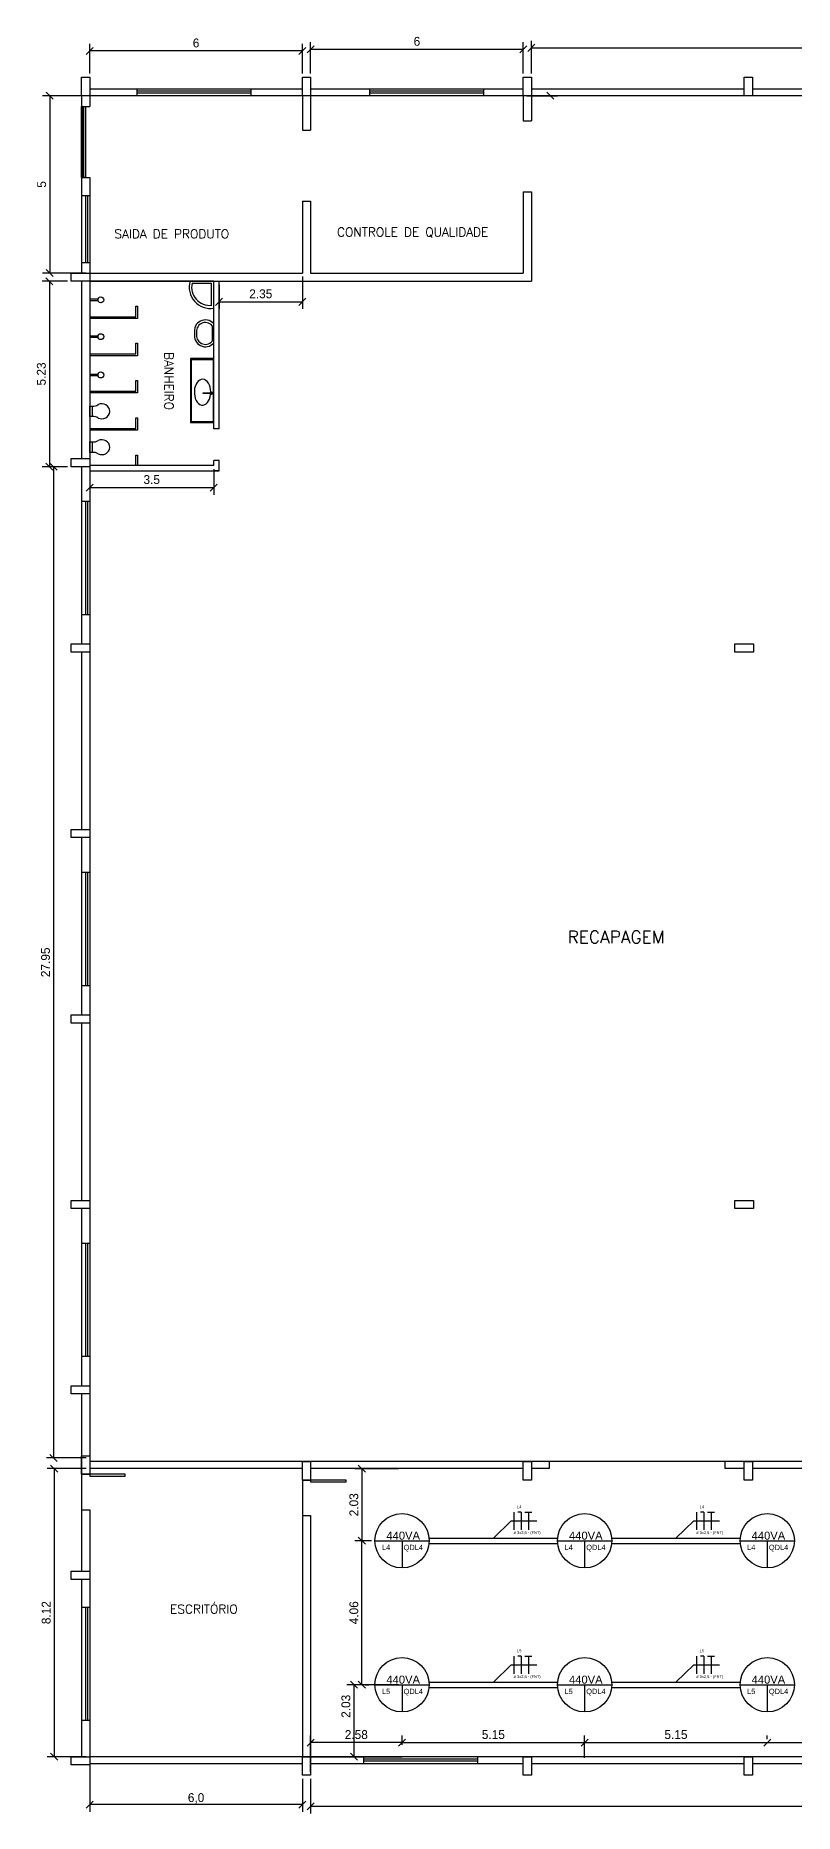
# Model space of a CAD drawing. Extents: x 196 to 412, y 12 to 135.
# Drawn here: x 355.2 to 376.6, y 12.4 to 62.5 of the extents above; entities that cross this region are included whole.
import ezdxf

# ---------------------------------------------------------------- set-up
doc = ezdxf.new("R2010")
doc.units = 0
doc.header["$MEASUREMENT"] = 0
doc.layers.get('0').update_dxf_attribs({"linetype": 'CONTINUOUS'})
doc.layers.get('DEFPOINTS').update_dxf_attribs({"linetype": 'CONTINUOUS'})
for name, color, linetype in [('_ARQ', 5, 'CONTINUOUS'), ('_ARQ-TEXTO', 4, 'CONTINUOUS'), ('_COTAS', 4, 'CONTINUOUS'), ('_ELT-ELETROCALHAS', 1, 'CONTINUOUS'), ('_ELT-LUMINARIAS', 3, 'CONTINUOUS'), ('_ELT-MÁQUINAS', 3, 'CONTINUOUS'), ('ELET_FIAÇÃO', 1, 'CONTINUOUS')]:
    doc.layers.add(name, color=color, linetype=linetype)
doc.styles.add('ARIAL', font='arial.ttf')
doc.styles.add('ROMANS', font='romans')
doc.dimstyles.new('LUMINOTECNICO', dxfattribs={"dimscale": 0, "dimtxt": 0.25, "dimasz": 0.2, "dimexe": 0.2, "dimexo": 0.1, "dimgap": 0.1, "dimtad": 1, "dimdsep": 46, "dimtxsty": 'Standard', "dimblk1": 'OBLIQUE', "dimblk2": 'OBLIQUE', "dimsah": 1, "dimcen": 0.2, "dimadec": 1, "dimazin": 0, "dimtfac": 1, "dimtmove": 0, "dimatfit": 3, "dimldrblk": 'OBLIQUE', "dimfxl": 1, "dimtolj": 1, "dimtzin": 0, "dimarcsym": 0})

# ---------------------------------------------------------------- blocks, each defined once
blk = doc.blocks.new('_OBLIQUE')
at = {"color": 0, "linetype": 'ByBlock'}
blk.add_line((-0.5, -0.5), (0.5, 0.5), dxfattribs=at)
blk = doc.blocks.new('*D69')
at = {"layer": '_COTAS', "color": 0, "linetype": 'Continuous', "lineweight": -2, "transparency": 16777216}
for p, q in [((362.997, 13.37), (362.997, 12.395)), ((393.914, 13.37), (393.914, 12.395)), ((393.914, 12.595), (362.997, 12.595))]:
    blk.add_line(p, q, dxfattribs=at)
at = {"layer": 'DEFPOINTS', "color": 0, "linetype": 'Continuous', "transparency": 16777216}
for p in [(362.997, 13.47), (393.914, 13.47), (362.997, 12.595)]:
    blk.add_point(p, dxfattribs=at)
at = {"layer": '_COTAS', "color": 0, "linetype": 'Continuous', "lineweight": -2, "transparency": 16777216, "xscale": 0.2, "yscale": 0.2, "zscale": 0.2, "rotation": 180}
blk.add_blockref('_OBLIQUE', (362.997, 12.595), dxfattribs=at)
at = {"layer": '_COTAS', "color": 0, "linetype": 'Continuous', "lineweight": -2, "transparency": 16777216, "xscale": 0.2, "yscale": 0.2, "zscale": 0.2}
blk.add_blockref('_OBLIQUE', (393.914, 12.595), dxfattribs=at)
at = {"layer": '_COTAS', "color": 0, "linetype": 'Continuous', "transparency": 16777216, "insert": (378.456, 12.82), "char_height": 0.25, "attachment_point": 5}
blk.add_mtext('\\A1;30.92', dxfattribs=at)
blk = doc.blocks.new('*D70')
at = {"layer": '_COTAS', "color": 0, "linetype": 'Continuous', "lineweight": -2, "transparency": 16777216}
for p, q in [((362.997, 61.453), (362.997, 62.337)), ((368.997, 61.453), (368.997, 62.337)), ((368.997, 62.137), (362.997, 62.137))]:
    blk.add_line(p, q, dxfattribs=at)
at = {"layer": 'DEFPOINTS', "color": 0, "linetype": 'Continuous', "transparency": 16777216}
for p in [(362.997, 62.137), (362.997, 61.353), (368.997, 61.353)]:
    blk.add_point(p, dxfattribs=at)
at = {"layer": '_COTAS', "color": 0, "linetype": 'Continuous', "lineweight": -2, "transparency": 16777216, "xscale": 0.2, "yscale": 0.2, "zscale": 0.2, "rotation": 180}
blk.add_blockref('_OBLIQUE', (362.997, 62.137), dxfattribs=at)
at = {"layer": '_COTAS', "color": 0, "linetype": 'Continuous', "lineweight": -2, "transparency": 16777216, "xscale": 0.2, "yscale": 0.2, "zscale": 0.2}
blk.add_blockref('_OBLIQUE', (368.997, 62.137), dxfattribs=at)
at = {"layer": '_COTAS', "color": 0, "linetype": 'Continuous', "transparency": 16777216, "insert": (365.997, 62.362), "char_height": 0.25, "attachment_point": 5}
blk.add_mtext('\\A1;6', dxfattribs=at)
blk = doc.blocks.new('*D71')
at = {"layer": '_COTAS', "color": 0, "linetype": 'Continuous', "lineweight": -2, "transparency": 16777216}
for p, q in [((356.768, 61.453), (356.768, 62.291)), ((362.768, 61.453), (362.768, 62.291)), ((362.768, 62.091), (356.768, 62.091))]:
    blk.add_line(p, q, dxfattribs=at)
at = {"layer": 'DEFPOINTS', "color": 0, "linetype": 'Continuous', "transparency": 16777216}
for p in [(356.768, 62.091), (356.768, 61.353), (362.768, 61.353)]:
    blk.add_point(p, dxfattribs=at)
at = {"layer": '_COTAS', "color": 0, "linetype": 'Continuous', "lineweight": -2, "transparency": 16777216, "xscale": 0.2, "yscale": 0.2, "zscale": 0.2, "rotation": 180}
blk.add_blockref('_OBLIQUE', (356.768, 62.091), dxfattribs=at)
at = {"layer": '_COTAS', "color": 0, "linetype": 'Continuous', "lineweight": -2, "transparency": 16777216, "xscale": 0.2, "yscale": 0.2, "zscale": 0.2}
blk.add_blockref('_OBLIQUE', (362.768, 62.091), dxfattribs=at)
at = {"layer": '_COTAS', "color": 0, "linetype": 'Continuous', "transparency": 16777216, "insert": (359.768, 62.316), "char_height": 0.25, "attachment_point": 5}
blk.add_mtext('\\A1;6', dxfattribs=at)
blk = doc.blocks.new('*D72')
at = {"layer": '_COTAS', "color": 0, "linetype": 'Continuous', "lineweight": -2, "transparency": 16777216}
for p, q in [((356.668, 60.828), (355.44, 60.828)), ((355.64, 60.828), (355.64, 55.828)), ((356.668, 55.828), (355.44, 55.828))]:
    blk.add_line(p, q, dxfattribs=at)
at = {"layer": 'DEFPOINTS', "color": 0, "linetype": 'Continuous', "transparency": 16777216}
for p in [(356.768, 60.828), (355.64, 55.828), (356.768, 55.828)]:
    blk.add_point(p, dxfattribs=at)
at = {"layer": '_COTAS', "color": 0, "linetype": 'Continuous', "lineweight": -2, "transparency": 16777216, "xscale": 0.2, "yscale": 0.2, "zscale": 0.2}
for p, rotation in [((355.64, 60.828), 90), ((355.64, 55.828), 270)]:
    blk.add_blockref('_OBLIQUE', p, dxfattribs=dict(at, rotation=rotation))
at = {"layer": '_COTAS', "color": 0, "linetype": 'Continuous', "transparency": 16777216, "insert": (355.415, 58.328), "char_height": 0.25, "attachment_point": 5, "rotation": 90}
blk.add_mtext('\\A1;5', dxfattribs=at)
blk = doc.blocks.new('*D73')
at = {"layer": '_COTAS', "color": 0, "linetype": 'Continuous', "lineweight": -2, "transparency": 16777216}
for p, q in [((356.768, 50.149), (356.768, 49.579)), ((360.268, 50.299), (360.268, 49.579)), ((356.768, 49.779), (360.268, 49.779))]:
    blk.add_line(p, q, dxfattribs=at)
at = {"layer": 'DEFPOINTS', "color": 0, "linetype": 'Continuous', "transparency": 16777216}
for p in [(356.768, 50.249), (360.268, 50.399), (360.268, 49.779)]:
    blk.add_point(p, dxfattribs=at)
at = {"layer": '_COTAS', "color": 0, "linetype": 'Continuous', "lineweight": -2, "transparency": 16777216, "xscale": 0.2, "yscale": 0.2, "zscale": 0.2, "rotation": 180}
blk.add_blockref('_OBLIQUE', (356.768, 49.779), dxfattribs=at)
at = {"layer": '_COTAS', "color": 0, "linetype": 'Continuous', "lineweight": -2, "transparency": 16777216, "xscale": 0.2, "yscale": 0.2, "zscale": 0.2}
blk.add_blockref('_OBLIQUE', (360.268, 49.779), dxfattribs=at)
at = {"layer": '_COTAS', "color": 0, "linetype": 'Continuous', "transparency": 16777216, "insert": (358.518, 50.004), "char_height": 0.25, "attachment_point": 5}
blk.add_mtext('\\A1;3.5', dxfattribs=at)
blk = doc.blocks.new('*D74')
at = {"layer": '_COTAS', "color": 0, "linetype": 'Continuous', "lineweight": -2, "transparency": 16777216}
for p, q in [((356.144, 55.599), (355.431, 55.599)), ((355.631, 55.599), (355.631, 50.37)), ((356.144, 50.37), (355.431, 50.37))]:
    blk.add_line(p, q, dxfattribs=at)
at = {"layer": 'DEFPOINTS', "color": 0, "linetype": 'Continuous', "transparency": 16777216}
for p in [(356.244, 55.599), (355.631, 50.37), (356.244, 50.37)]:
    blk.add_point(p, dxfattribs=at)
at = {"layer": '_COTAS', "color": 0, "linetype": 'Continuous', "lineweight": -2, "transparency": 16777216, "xscale": 0.2, "yscale": 0.2, "zscale": 0.2}
for p, rotation in [((355.631, 55.599), 90), ((355.631, 50.37), 270)]:
    blk.add_blockref('_OBLIQUE', p, dxfattribs=dict(at, rotation=rotation))
at = {"layer": '_COTAS', "color": 0, "linetype": 'Continuous', "transparency": 16777216, "insert": (355.406, 52.984), "char_height": 0.25, "attachment_point": 5, "rotation": 90}
blk.add_mtext('\\A1;5.23', dxfattribs=at)
blk = doc.blocks.new('*D75')
at = {"layer": '_COTAS', "color": 0, "linetype": 'Continuous', "lineweight": -2, "transparency": 16777216}
for p, q in [((362.768, 55.728), (362.768, 54.818)), ((360.418, 55.499), (360.418, 54.818)), ((360.418, 55.018), (362.768, 55.018))]:
    blk.add_line(p, q, dxfattribs=at)
at = {"layer": 'DEFPOINTS', "color": 0, "linetype": 'Continuous', "transparency": 16777216}
for p in [(362.768, 55.828), (360.418, 55.599), (362.768, 55.018)]:
    blk.add_point(p, dxfattribs=at)
at = {"layer": '_COTAS', "color": 0, "linetype": 'Continuous', "lineweight": -2, "transparency": 16777216, "xscale": 0.2, "yscale": 0.2, "zscale": 0.2, "rotation": 180}
blk.add_blockref('_OBLIQUE', (360.418, 55.018), dxfattribs=at)
at = {"layer": '_COTAS', "color": 0, "linetype": 'Continuous', "lineweight": -2, "transparency": 16777216, "xscale": 0.2, "yscale": 0.2, "zscale": 0.2}
blk.add_blockref('_OBLIQUE', (362.768, 55.018), dxfattribs=at)
at = {"layer": '_COTAS', "color": 0, "linetype": 'Continuous', "transparency": 16777216, "insert": (361.593, 55.243), "char_height": 0.25, "attachment_point": 5}
blk.add_mtext('\\A1;2.35', dxfattribs=at)
blk = doc.blocks.new('*D76')
at = {"layer": '_COTAS', "color": 0, "linetype": 'Continuous', "lineweight": -2, "transparency": 16777216}
for p, q in [((356.144, 50.37), (355.548, 50.37)), ((355.748, 50.37), (355.748, 22.419)), ((356.668, 22.419), (355.548, 22.419))]:
    blk.add_line(p, q, dxfattribs=at)
at = {"layer": 'DEFPOINTS', "color": 0, "linetype": 'Continuous', "transparency": 16777216}
for p in [(356.244, 50.37), (355.748, 22.419), (356.768, 22.419)]:
    blk.add_point(p, dxfattribs=at)
at = {"layer": '_COTAS', "color": 0, "linetype": 'Continuous', "lineweight": -2, "transparency": 16777216, "xscale": 0.2, "yscale": 0.2, "zscale": 0.2}
for p, rotation in [((355.748, 50.37), 90), ((355.748, 22.419), 270)]:
    blk.add_blockref('_OBLIQUE', p, dxfattribs=dict(at, rotation=rotation))
at = {"layer": '_COTAS', "color": 0, "linetype": 'Continuous', "transparency": 16777216, "insert": (355.523, 36.394), "char_height": 0.25, "attachment_point": 5, "rotation": 90}
blk.add_mtext('\\A1;27.95', dxfattribs=at)
blk = doc.blocks.new('*D77')
at = {"layer": '_COTAS', "color": 0, "linetype": 'Continuous', "lineweight": -2, "transparency": 16777216}
for p, q in [((356.668, 22.119), (355.567, 22.119)), ((355.767, 22.119), (355.767, 13.994)), ((356.668, 13.994), (355.567, 13.994))]:
    blk.add_line(p, q, dxfattribs=at)
at = {"layer": 'DEFPOINTS', "color": 0, "linetype": 'Continuous', "transparency": 16777216}
for p in [(356.768, 22.119), (355.767, 13.994), (356.768, 13.994)]:
    blk.add_point(p, dxfattribs=at)
at = {"layer": '_COTAS', "color": 0, "linetype": 'Continuous', "lineweight": -2, "transparency": 16777216, "xscale": 0.2, "yscale": 0.2, "zscale": 0.2}
for p, rotation in [((355.767, 22.119), 90), ((355.767, 13.994), 270)]:
    blk.add_blockref('_OBLIQUE', p, dxfattribs=dict(at, rotation=rotation))
at = {"layer": '_COTAS', "color": 0, "linetype": 'Continuous', "transparency": 16777216, "insert": (355.542, 18.057), "char_height": 0.25, "attachment_point": 5, "rotation": 90}
blk.add_mtext('\\A1;8.12', dxfattribs=at)
blk = doc.blocks.new('LAMP_VaporMetal')
at = {"layer": '_ELT-LUMINARIAS', "linetype": 'Continuous'}
blk.add_circle((0, 0), 0.766, dxfattribs=at)
at = {"layer": '_ELT-MÁQUINAS', "linetype": 'Continuous'}
for p, q in [((-0.766, 0), (0.766, 0)), ((0, 0), (0, -0.766))]:
    blk.add_line(p, q, dxfattribs=at)
at = {"layer": '_ELT-LUMINARIAS', "linetype": 'Continuous', "style": 'ARIAL'}
for tag, p, height in [('220VA', (-0.442, 0.031), 0.226), ('L34', (-0.568, -0.263), 0.15), ('QDL5', (0.044, -0.263), 0.15)]:
    blk.add_attdef(tag, p, '', height=height, dxfattribs=at)
blk = doc.blocks.new('*D83')
at = {"layer": '_COTAS', "color": 0, "linetype": 'Continuous', "lineweight": -2, "transparency": 16777216}
for p, q in [((362.997, 13.56), (362.997, 14.592)), ((365.577, 14.326), (365.577, 14.592)), ((365.577, 14.392), (362.997, 14.392))]:
    blk.add_line(p, q, dxfattribs=at)
at = {"layer": 'DEFPOINTS', "color": 0, "linetype": 'Continuous', "transparency": 16777216}
for p in [(362.997, 14.392), (365.577, 14.226), (362.997, 13.46)]:
    blk.add_point(p, dxfattribs=at)
at = {"layer": '_COTAS', "color": 0, "linetype": 'Continuous', "lineweight": -2, "transparency": 16777216, "xscale": 0.2, "yscale": 0.2, "zscale": 0.2, "rotation": 180}
blk.add_blockref('_OBLIQUE', (362.997, 14.392), dxfattribs=at)
at = {"layer": '_COTAS', "color": 0, "linetype": 'Continuous', "lineweight": -2, "transparency": 16777216, "xscale": 0.2, "yscale": 0.2, "zscale": 0.2}
blk.add_blockref('_OBLIQUE', (365.577, 14.392), dxfattribs=at)
at = {"layer": '_COTAS', "color": 0, "linetype": 'Continuous', "transparency": 16777216, "insert": (364.287, 14.617), "char_height": 0.25, "attachment_point": 5}
blk.add_mtext('\\A1;2.58', dxfattribs=at)
blk = doc.blocks.new('*D84')
at = {"layer": '_COTAS', "color": 0, "linetype": 'Continuous', "lineweight": -2, "transparency": 16777216}
for p, q in [((365.577, 14.326), (365.577, 14.592)), ((370.727, 13.962), (370.727, 14.592)), ((365.577, 14.392), (370.727, 14.392))]:
    blk.add_line(p, q, dxfattribs=at)
at = {"layer": 'DEFPOINTS', "color": 0, "linetype": 'Continuous', "transparency": 16777216}
for p in [(365.577, 14.226), (370.727, 14.392), (370.727, 13.862)]:
    blk.add_point(p, dxfattribs=at)
at = {"layer": '_COTAS', "color": 0, "linetype": 'Continuous', "lineweight": -2, "transparency": 16777216, "xscale": 0.2, "yscale": 0.2, "zscale": 0.2, "rotation": 180}
blk.add_blockref('_OBLIQUE', (365.577, 14.392), dxfattribs=at)
at = {"layer": '_COTAS', "color": 0, "linetype": 'Continuous', "lineweight": -2, "transparency": 16777216, "xscale": 0.2, "yscale": 0.2, "zscale": 0.2}
blk.add_blockref('_OBLIQUE', (370.727, 14.392), dxfattribs=at)
at = {"layer": '_COTAS', "color": 0, "linetype": 'Continuous', "transparency": 16777216, "insert": (368.152, 14.617), "char_height": 0.25, "attachment_point": 5}
blk.add_mtext('\\A1;5.15', dxfattribs=at)
blk = doc.blocks.new('*D85')
at = {"layer": '_COTAS', "color": 0, "linetype": 'Continuous', "lineweight": -2, "transparency": 16777216}
for p, q in [((365.477, 16.024), (364.019, 16.024)), ((364.219, 16.024), (364.219, 13.994)), ((364.711, 13.994), (364.019, 13.994))]:
    blk.add_line(p, q, dxfattribs=at)
at = {"layer": 'DEFPOINTS', "color": 0, "linetype": 'Continuous', "transparency": 16777216}
for p in [(365.577, 16.024), (364.219, 13.994), (364.811, 13.994)]:
    blk.add_point(p, dxfattribs=at)
at = {"layer": '_COTAS', "color": 0, "linetype": 'Continuous', "lineweight": -2, "transparency": 16777216, "xscale": 0.2, "yscale": 0.2, "zscale": 0.2}
for p, rotation in [((364.219, 16.024), 90), ((364.219, 13.994), 270)]:
    blk.add_blockref('_OBLIQUE', p, dxfattribs=dict(at, rotation=rotation))
at = {"layer": '_COTAS', "color": 0, "linetype": 'Continuous', "transparency": 16777216, "insert": (363.994, 15.416), "char_height": 0.25, "attachment_point": 5, "rotation": 90}
blk.add_mtext('\\A1;2.03', dxfattribs=at)
blk = doc.blocks.new('*D78')
at = {"layer": '_COTAS', "color": 0, "linetype": 'Continuous', "lineweight": -2, "transparency": 16777216}
for p, q in [((364.711, 20.084), (364.244, 20.084)), ((364.444, 16.024), (364.444, 20.084)), ((364.544, 16.024), (364.644, 16.024))]:
    blk.add_line(p, q, dxfattribs=at)
at = {"layer": 'DEFPOINTS', "color": 0, "linetype": 'Continuous', "transparency": 16777216}
for p in [(364.444, 20.084), (364.811, 20.084), (364.444, 16.024)]:
    blk.add_point(p, dxfattribs=at)
at = {"layer": '_COTAS', "color": 0, "linetype": 'Continuous', "lineweight": -2, "transparency": 16777216, "xscale": 0.2, "yscale": 0.2, "zscale": 0.2}
for p, rotation in [((364.444, 20.084), 90), ((364.444, 16.024), 270)]:
    blk.add_blockref('_OBLIQUE', p, dxfattribs=dict(at, rotation=rotation))
at = {"layer": '_COTAS', "color": 0, "linetype": 'Continuous', "transparency": 16777216, "insert": (364.219, 18.054), "char_height": 0.25, "attachment_point": 5, "rotation": 90}
blk.add_mtext('\\A1;4.06', dxfattribs=at)
blk = doc.blocks.new('FIACAO_LUM_ELETRO_DIR')
at = {"layer": 'ELET_FIAÇÃO', "color": 4, "linetype": 'Continuous'}
for p, q in [((0.589, 0.233), (0.589, 0.733)), ((0.789, 0.733), (0.689, 0.733)), ((0.789, 0.733), (0.789, 0.233)), ((0.889, 0.733), (1.089, 0.733)), ((0.989, 0.733), (0.989, 0.233))]:
    blk.add_line(p, q, dxfattribs=at)
at = {"layer": 'ELET_FIAÇÃO', "color": 7, "linetype": 'Continuous'}
for points in [[(0.505, 0.483), (0, 0)], [(0.505, 0.483), (1.227, 0.483)]]:
    blk.add_lwpolyline(points, dxfattribs=at)
at = {"layer": 'ELET_FIAÇÃO', "color": 4, "linetype": 'Continuous', "style": 'ARIAL'}
for tag, p in [('C', (0.668, 0.843)), ('B', (0.575, 0.113))]:
    blk.add_attdef(tag, p, '', height=0.08, dxfattribs=at)
blk = doc.blocks.new('*D108')
at = {"layer": '_COTAS', "color": 0, "linetype": 'Continuous', "lineweight": -2, "transparency": 16777216}
for p, q in [((370.727, 14.492), (370.727, 14.592)), ((375.877, 14.492), (375.877, 14.592)), ((370.727, 14.392), (375.877, 14.392))]:
    blk.add_line(p, q, dxfattribs=at)
at = {"layer": 'DEFPOINTS', "color": 0, "linetype": 'Continuous', "transparency": 16777216}
for p in [(370.727, 14.392), (375.877, 14.392), (375.877, 14.392)]:
    blk.add_point(p, dxfattribs=at)
at = {"layer": '_COTAS', "color": 0, "linetype": 'Continuous', "lineweight": -2, "transparency": 16777216, "xscale": 0.2, "yscale": 0.2, "zscale": 0.2, "rotation": 180}
blk.add_blockref('_OBLIQUE', (370.727, 14.392), dxfattribs=at)
at = {"layer": '_COTAS', "color": 0, "linetype": 'Continuous', "lineweight": -2, "transparency": 16777216, "xscale": 0.2, "yscale": 0.2, "zscale": 0.2}
blk.add_blockref('_OBLIQUE', (375.877, 14.392), dxfattribs=at)
at = {"layer": '_COTAS', "color": 0, "linetype": 'Continuous', "transparency": 16777216, "insert": (373.302, 14.617), "char_height": 0.25, "attachment_point": 5}
blk.add_mtext('\\A1;5.15', dxfattribs=at)
blk = doc.blocks.new('*D109')
at = {"layer": '_COTAS', "color": 0, "linetype": 'Continuous', "lineweight": -2, "transparency": 16777216}
for p, q in [((365.477, 22.114), (364.244, 22.114)), ((364.444, 22.114), (364.444, 20.084)), ((364.711, 20.084), (364.244, 20.084))]:
    blk.add_line(p, q, dxfattribs=at)
at = {"layer": 'DEFPOINTS', "color": 0, "linetype": 'Continuous', "transparency": 16777216}
for p in [(365.577, 22.114), (364.444, 20.084), (364.811, 20.084)]:
    blk.add_point(p, dxfattribs=at)
at = {"layer": '_COTAS', "color": 0, "linetype": 'Continuous', "lineweight": -2, "transparency": 16777216, "xscale": 0.2, "yscale": 0.2, "zscale": 0.2}
for p, rotation in [((364.444, 22.114), 90), ((364.444, 20.084), 270)]:
    blk.add_blockref('_OBLIQUE', p, dxfattribs=dict(at, rotation=rotation))
at = {"layer": '_COTAS', "color": 0, "linetype": 'Continuous', "transparency": 16777216, "insert": (364.219, 21.099), "char_height": 0.25, "attachment_point": 5, "rotation": 90}
blk.add_mtext('\\A1;2.03', dxfattribs=at)
blk = doc.blocks.new('*D110')
at = {"layer": '_COTAS', "color": 0, "linetype": 'Continuous', "lineweight": -2, "transparency": 16777216}
for p, q in [((375.877, 14.492), (375.877, 14.592)), ((381.027, 14.492), (381.027, 14.592)), ((375.877, 14.392), (381.027, 14.392))]:
    blk.add_line(p, q, dxfattribs=at)
at = {"layer": 'DEFPOINTS', "color": 0, "linetype": 'Continuous', "transparency": 16777216}
for p in [(375.877, 14.392), (381.027, 14.392), (381.027, 14.392)]:
    blk.add_point(p, dxfattribs=at)
at = {"layer": '_COTAS', "color": 0, "linetype": 'Continuous', "lineweight": -2, "transparency": 16777216, "xscale": 0.2, "yscale": 0.2, "zscale": 0.2, "rotation": 180}
blk.add_blockref('_OBLIQUE', (375.877, 14.392), dxfattribs=at)
at = {"layer": '_COTAS', "color": 0, "linetype": 'Continuous', "lineweight": -2, "transparency": 16777216, "xscale": 0.2, "yscale": 0.2, "zscale": 0.2}
blk.add_blockref('_OBLIQUE', (381.027, 14.392), dxfattribs=at)
at = {"layer": '_COTAS', "color": 0, "linetype": 'Continuous', "transparency": 16777216, "insert": (378.452, 14.617), "char_height": 0.25, "attachment_point": 5}
blk.add_mtext('\\A1;5.15', dxfattribs=at)

msp = doc.modelspace()

# ---------------------------------------------------------------- linework, layer by layer
at = {"layer": '_ARQ', "linetype": 'Continuous'}
for p, q in [((369.226, 61.453), (369.226, 62.381)), ((393.914, 60.828), (356.768, 60.828)), ((356.768, 60.828), (356.768, 60.522)), ((362.768, 60.828), (362.768, 59.855)), ((362.997, 60.828), (362.997, 59.855)), ((368.997, 60.828), (368.997, 60.122)), ((369.097, 60.828), (369.96, 60.828)), ((369.226, 60.828), (369.226, 60.122)), ((356.539, 60.522), (356.768, 60.522)), ((356.578, 58.522), (356.578, 60.522)), ((356.604, 58.522), (356.604, 60.522)), ((362.768, 59.855), (362.997, 59.855)), ((368.997, 60.122), (369.226, 60.122)), ((356.539, 58.522), (356.768, 58.522)), ((356.768, 58.522), (356.768, 21.959)), ((362.768, 57.855), (362.768, 55.828)), ((362.768, 57.855), (362.997, 57.855)), ((362.997, 57.855), (362.997, 55.828)), ((368.997, 58.122), (368.997, 55.828)), ((368.997, 58.122), (369.226, 58.122)), ((369.226, 58.122), (369.226, 55.599)), ((356.768, 55.828), (362.768, 55.828)), ((362.997, 55.828), (368.997, 55.828)), ((356.768, 55.599), (369.226, 55.599)), ((359.656, 55.542), (360.208, 55.542)), ((360.208, 54.92), (360.208, 55.542)), ((360.418, 55.499), (360.418, 54.906)), ((360.223, 54.345), (360.223, 53.907)), ((359.969, 52.453), (360.166, 52.453)), ((359.969, 52.431), (359.969, 52.453)), ((360.165, 52.431), (359.969, 52.431)), ((360.179, 52.442), (360.163, 52.442)), ((360.179, 52.44), (360.163, 52.44)), ((360.179, 52.439), (360.163, 52.439)), ((360.173, 52.465), (360.184, 52.454)), ((360.173, 52.416), (360.184, 52.427)), ((360.174, 52.466), (360.185, 52.455)), ((360.174, 52.415), (360.185, 52.426)), ((360.175, 52.467), (360.186, 52.456)), ((360.175, 52.414), (360.186, 52.425)), ((360.198, 52.461), (360.198, 52.477)), ((360.198, 52.404), (360.198, 52.42)), ((360.2, 52.461), (360.2, 52.477)), ((360.2, 52.404), (360.2, 52.42)), ((360.201, 52.461), (360.201, 52.477)), ((360.201, 52.404), (360.201, 52.42)), ((360.213, 52.455), (360.225, 52.467)), ((360.213, 52.425), (360.224, 52.414)), ((360.214, 52.454), (360.226, 52.466)), ((360.214, 52.426), (360.225, 52.415)), ((360.215, 52.454), (360.227, 52.465)), ((360.215, 52.427), (360.226, 52.415)), ((360.22, 52.442), (360.236, 52.442)), ((360.22, 52.44), (360.236, 52.44)), ((360.22, 52.439), (360.236, 52.439)), ((360.268, 50.399), (360.268, 50.541)), ((360.418, 50.249), (360.418, 50.541)), ((369.725, 22.319), (369.725, 22.119)), ((374.678, 22.319), (374.678, 22.119)), ((356.539, 21.959), (356.768, 21.959)), ((362.768, 21.794), (362.768, 13.994)), ((362.768, 21.794), (362.997, 21.794)), ((356.539, 20.959), (356.768, 20.959)), ((356.768, 20.959), (356.768, 13.994)), ((362.768, 20.794), (362.997, 20.794)), ((362.997, 20.794), (362.997, 13.994)), ((362.768, 13.37), (362.768, 12.443))]:
    msp.add_line(p, q, dxfattribs=at)
at = {"layer": '_ARQ'}
for p, q in [((356.539, 60.828), (356.539, 55.828)), ((356.768, 61.028), (362.768, 61.028)), ((358.112, 60.828), (358.112, 61.031)), ((358.112, 60.966), (361.309, 60.966)), ((358.112, 60.913), (361.309, 60.913)), ((361.312, 61.031), (361.312, 60.828)), ((362.997, 61.028), (368.997, 61.028)), ((364.67, 60.825), (364.67, 61.028)), ((364.67, 60.963), (367.867, 60.963)), ((364.67, 60.91), (367.867, 60.91)), ((367.87, 61.028), (367.87, 60.825)), ((369.226, 61.028), (375.226, 61.028)), ((375.456, 61.028), (381.456, 61.028)), ((356.565, 58.015), (356.768, 58.015)), ((356.65, 58.015), (356.65, 56.124)), ((356.703, 58.015), (356.703, 56.124)), ((356.768, 56.121), (356.565, 56.121)), ((356.539, 55.599), (356.539, 50.599)), ((356.768, 55.599), (356.768, 47.249)), ((360.268, 55.599), (356.768, 55.599)), ((360.268, 51.441), (360.268, 55.599)), ((360.418, 51.441), (360.418, 55.599)), ((356.768, 55.099), (356.998, 55.099)), ((356.998, 55.049), (356.774, 55.049)), ((356.998, 55.099), (356.998, 55.049)), ((358.068, 54.599), (358.068, 54.899)), ((358.068, 54.899), (358.118, 54.899)), ((358.118, 54.899), (358.118, 54.549)), ((356.768, 54.599), (358.068, 54.599)), ((358.118, 54.549), (356.768, 54.549)), ((356.768, 54.061), (356.998, 54.061)), ((356.998, 54.011), (356.774, 54.011)), ((356.998, 54.061), (356.998, 54.011)), ((358.068, 53.849), (358.118, 53.849)), ((358.068, 53.549), (358.068, 53.849)), ((358.118, 53.849), (358.118, 53.499)), ((356.768, 53.549), (358.068, 53.549)), ((358.118, 53.499), (356.768, 53.499)), ((359.607, 53.424), (359.607, 51.607)), ((360.268, 53.424), (359.607, 53.424)), ((356.768, 52.981), (356.998, 52.981)), ((356.998, 52.931), (356.774, 52.931)), ((356.998, 52.981), (356.998, 52.931)), ((358.068, 52.799), (358.118, 52.799)), ((358.068, 52.499), (358.068, 52.799)), ((358.118, 52.799), (358.118, 52.449)), ((356.768, 52.499), (358.068, 52.499)), ((358.118, 52.449), (356.768, 52.449)), ((358.068, 51.449), (358.068, 51.749)), ((358.068, 51.749), (358.118, 51.749)), ((358.118, 51.749), (358.118, 51.399)), ((356.768, 51.449), (358.068, 51.449)), ((358.118, 51.399), (356.768, 51.399)), ((360.268, 51.607), (359.607, 51.607)), ((360.418, 51.441), (360.268, 51.441)), ((358.068, 50.699), (358.118, 50.699)), ((358.068, 50.399), (358.068, 50.699)), ((358.118, 50.699), (358.118, 50.399)), ((356.539, 50.37), (356.539, 45.37)), ((360.268, 50.399), (356.768, 50.399)), ((356.768, 50.249), (360.418, 50.249)), ((360.418, 50.541), (360.268, 50.541)), ((360.418, 50.249), (360.268, 50.249)), ((356.565, 49.393), (356.768, 49.393)), ((356.65, 49.393), (356.65, 46.196)), ((356.703, 49.393), (356.703, 46.196)), ((356.768, 46.193), (356.565, 46.193)), ((356.539, 45.14), (356.539, 40.14)), ((356.539, 39.911), (356.539, 34.911)), ((356.565, 38.935), (356.768, 38.935)), ((356.65, 38.935), (356.65, 35.737)), ((356.703, 38.935), (356.703, 35.737)), ((356.768, 35.735), (356.565, 35.735)), ((356.539, 34.682), (356.539, 29.682)), ((356.539, 29.453), (356.539, 24.453)), ((356.565, 28.476), (356.768, 28.476)), ((356.65, 28.476), (356.65, 25.279)), ((356.703, 28.476), (356.703, 25.279)), ((356.768, 25.276), (356.565, 25.276)), ((356.539, 24.224), (356.539, 19.224)), ((400.141, 22.319), (356.768, 22.319)), ((362.768, 22.119), (356.768, 22.119)), ((368.997, 22.119), (362.997, 22.119)), ((369.725, 22.119), (369.226, 22.119)), ((375.226, 22.119), (374.678, 22.119)), ((381.456, 22.119), (375.456, 22.119)), ((356.539, 18.994), (356.539, 13.994)), ((356.565, 18.215), (356.768, 18.215)), ((356.65, 18.215), (356.65, 15.018)), ((356.703, 18.215), (356.703, 15.018)), ((356.768, 15.015), (356.565, 15.015)), ((409.943, 13.994), (356.768, 13.994)), ((362.768, 13.794), (356.768, 13.794)), ((368.997, 13.794), (362.997, 13.794)), ((364.503, 13.794), (364.503, 13.997)), ((364.503, 13.932), (367.7, 13.932)), ((364.503, 13.879), (367.7, 13.879)), ((367.703, 13.997), (367.703, 13.794)), ((375.226, 13.794), (369.226, 13.794)), ((381.456, 13.794), (375.456, 13.794))]:
    msp.add_line(p, q, dxfattribs=at)
for points in [[(356.768, 61.353), (356.768, 60.828), (356.539, 60.828), (356.539, 61.353)], [(362.997, 61.353), (362.997, 60.828), (362.768, 60.828), (362.768, 61.353)], [(369.226, 61.353), (369.226, 60.828), (368.997, 60.828), (368.997, 61.353)], [(375.456, 61.353), (375.456, 60.828), (375.226, 60.828), (375.226, 61.353)], [(356.244, 55.828), (356.768, 55.828), (356.768, 55.599), (356.244, 55.599)], [(356.841, 52.078), (356.841, 51.783), (356.768, 51.783), (356.768, 52.078)], [(356.841, 51.067), (356.841, 50.772), (356.768, 50.772), (356.768, 51.067)], [(356.244, 50.599), (356.768, 50.599), (356.768, 50.37), (356.244, 50.37)], [(356.244, 45.37), (356.768, 45.37), (356.768, 45.14), (356.244, 45.14)], [(374.964, 45.37), (375.489, 45.37), (375.489, 45.14), (374.964, 45.14)], [(356.244, 40.14), (356.768, 40.14), (356.768, 39.911), (356.244, 39.911)], [(356.244, 34.911), (356.768, 34.911), (356.768, 34.682), (356.244, 34.682)], [(356.244, 29.682), (356.768, 29.682), (356.768, 29.453), (356.244, 29.453)], [(374.964, 29.682), (375.489, 29.682), (375.489, 29.453), (374.964, 29.453)], [(356.244, 24.453), (356.768, 24.453), (356.768, 24.224), (356.244, 24.224)], [(356.768, 22.483), (356.768, 21.959), (356.539, 21.959), (356.539, 22.483)], [(362.997, 22.319), (362.997, 21.794), (362.768, 21.794), (362.768, 22.319)], [(369.226, 22.319), (369.226, 21.794), (368.997, 21.794), (368.997, 22.319)], [(375.456, 22.319), (375.456, 21.794), (375.226, 21.794), (375.226, 22.319)], [(356.244, 19.224), (356.768, 19.224), (356.768, 18.994), (356.244, 18.994)], [(356.244, 13.994), (356.768, 13.994), (356.768, 13.765), (356.244, 13.765)], [(362.997, 13.994), (362.997, 13.47), (362.768, 13.47), (362.768, 13.994)], [(369.226, 13.994), (369.226, 13.47), (368.997, 13.47), (368.997, 13.994)], [(375.456, 13.994), (375.456, 13.47), (375.226, 13.47), (375.226, 13.994)]]:
    msp.add_lwpolyline(points, close=True, dxfattribs=at)
at = {"layer": '_ARQ', "linetype": 'Continuous'}
for points in [[(356.539, 60.522), (356.653, 60.522), (356.653, 58.522), (356.539, 58.522)], [(359.638, 53.392), (360.248, 53.392), (360.248, 51.638), (359.638, 51.638)], [(357.768, 21.959), (356.768, 21.959), (356.768, 21.909), (357.768, 21.909)], [(363.997, 21.794), (362.997, 21.794), (362.997, 21.744), (363.997, 21.744)]]:
    msp.add_lwpolyline(points, close=True, dxfattribs=at)
at = {"layer": '_ARQ'}
for centre in [(357.082, 55.074), (357.082, 54.036), (357.082, 52.956)]:
    msp.add_circle(centre, 0.0841, dxfattribs=at)
at = {"layer": '_ARQ', "linetype": 'Continuous'}
for radius in [0.0363, 0.0206]:
    msp.add_circle((360.2, 52.44), radius, dxfattribs=at)
for centre, radius, start, end in [((360.172, 55.428), 0.596, 163.3317, 279.2567), ((360.158, 55.432), 0.514, 167.6282, 275.6183)]:
    msp.add_arc(centre, radius, start, end, dxfattribs=at)
at = {"layer": '_ARQ'}
for centre, radius, start, end in [((360.031, 54.197), 0.311, 40.5713, 192.607), ((360.031, 54.181), 0.252, 40.5713, 192.607), ((360.032, 54.062), 0.311, 167.4754, 319.5111), ((360.031, 54.071), 0.252, 167.4754, 319.5111), ((357.109, 51.911), 0.231, 2.7533, 115.848), ((356.865, 52.342), 0.265, 264.7974, 302.622), ((356.865, 51.519), 0.265, 57.378, 95.2026), ((357.109, 51.952), 0.233, 244.4474, 352.0129), ((356.865, 51.332), 0.265, 264.7974, 302.622), ((356.865, 50.508), 0.265, 57.378, 95.2026), ((357.109, 50.9), 0.231, 2.7533, 115.848), ((357.109, 50.942), 0.233, 244.4474, 352.0129)]:
    msp.add_arc(centre, radius, start, end, dxfattribs=at)
at = {"layer": '_ARQ', "linetype": 'Continuous'}
msp.add_ellipse((359.951, 52.47), major_axis=(0, -0.364), ratio=0.6369, start_param=1.574969, end_param=7.687357, dxfattribs=at)
at = {"layer": '_COTAS', "linetype": 'Continuous'}
for p, q in [((369.226, 62.181), (400.141, 62.181)), ((356.768, 13.894), (356.768, 12.443)), ((362.997, 13.994), (365.577, 13.994)), ((362.768, 12.643), (356.768, 12.643))]:
    msp.add_line(p, q, dxfattribs=at)
at = {"layer": '_ELT-ELETROCALHAS'}
for p, q in [((366.343, 20.159), (369.961, 20.159)), ((371.493, 20.159), (375.111, 20.159)), ((366.343, 20.009), (369.961, 20.009)), ((371.493, 20.009), (375.111, 20.009)), ((366.343, 16.099), (369.961, 16.099)), ((371.493, 16.099), (375.111, 16.099)), ((366.343, 15.949), (369.961, 15.949)), ((371.493, 15.949), (375.111, 15.949))]:
    msp.add_line(p, q, dxfattribs=at)

# ---------------------------------------------------------------- block references
at = {"layer": '_ARQ', "linetype": 'Continuous', "xscale": 0.2, "yscale": 0.2, "zscale": 0.2}
for p, rotation in [((369.226, 62.181), 180), ((369.76, 60.828), 90), ((356.768, 12.643), 180)]:
    msp.add_blockref('_OBLIQUE', p, dxfattribs=dict(at, rotation=rotation))
msp.add_blockref('_OBLIQUE', (362.768, 12.643), dxfattribs=at)
at = {"layer": '_ELT-ELETROCALHAS', "linetype": 'Continuous'}
for p, values in [((368.152, 20.159), {'C': 'L4', 'B': '# 3x2,5 - (FNT)'}), ((373.302, 20.159), {'C': 'L4', 'B': '# 3x2,5 - (FNT)'}), ((368.152, 16.099), {'C': 'L5', 'B': '# 3x2,5 - (FNT)'}), ((373.302, 16.099), {'C': 'L5', 'B': '# 3x2,5 - (FNT)'})]:
    msp.add_blockref('FIACAO_LUM_ELETRO_DIR', p, dxfattribs=at).add_auto_attribs(values)
at = {"layer": '_ELT-LUMINARIAS', "linetype": 'Continuous'}
for p, values in [((365.577, 20.084), {'220VA': '440VA', 'L34': 'L4', 'QDL5': 'QDL4'}), ((370.727, 20.084), {'220VA': '440VA', 'L34': 'L4', 'QDL5': 'QDL4'}), ((375.877, 20.084), {'220VA': '440VA', 'L34': 'L4', 'QDL5': 'QDL4'}), ((365.577, 16.024), {'220VA': '440VA', 'L34': 'L5', 'QDL5': 'QDL4'}), ((370.727, 16.024), {'220VA': '440VA', 'L34': 'L5', 'QDL5': 'QDL4'}), ((375.877, 16.024), {'220VA': '440VA', 'L34': 'L5', 'QDL5': 'QDL4'})]:
    msp.add_blockref('LAMP_VaporMetal', p, dxfattribs=at).add_auto_attribs(values)

# ---------------------------------------------------------------- texts
at = {"layer": '_ARQ-TEXTO', "style": 'ROMANS'}
for s, height, p in [('SAIDA DE PRODUTO', 0.25, (357.466, 56.809)), ('CONTROLE DE QUALIDADE', 0.25, (363.745, 56.86)), ('RECAPAGEM', 0.35, (370.248, 36.933)), ('ESCRITÓRIO', 0.25, (359.037, 18.03))]:
    msp.add_text(s, height=height, dxfattribs=at).set_placement(p)
msp.add_text('BANHEIRO', height=0.25, rotation=270, dxfattribs=at).set_placement((358.879, 53.604))
at = {"layer": '_COTAS', "linetype": 'Continuous', "insert": (359.768, 12.818), "char_height": 0.25, "attachment_point": 5}
msp.add_mtext('6,0', dxfattribs=at)

# ---------------------------------------------------------------- dimensions: what is measured, and where the dimension line sits
at = {"layer": '_COTAS', "linetype": 'Continuous'}
for base, p1, p2, picture, middle in [((356.768, 62.091), (362.768, 61.353), (356.768, 61.353), '*D71', (359.768, 62.316)), ((362.997, 62.137), (368.997, 61.353), (362.997, 61.353), '*D70', (365.997, 62.362)), ((362.768, 55.018), (360.418, 55.599), (362.768, 55.828), '*D75', (361.593, 55.243)), ((360.268, 49.779), (356.768, 50.249), (360.268, 50.399), '*D73', (358.518, 50.004)), ((362.997, 14.392), (365.577, 14.226), (362.997, 13.46), '*D83', (364.287, 14.617)), ((370.727, 14.392), (365.577, 14.226), (370.727, 13.862), '*D84', (368.152, 14.617)), ((375.877, 14.392), (370.727, 14.392), (375.877, 14.392), '*D108', (373.302, 14.617)), ((381.027, 14.392), (375.877, 14.392), (381.027, 14.392), '*D110', (378.452, 14.617)), ((362.997, 12.595), (393.914, 13.47), (362.997, 13.47), '*D69', (378.456, 12.82))]:
    dim = msp.add_linear_dim(base=base, p1=p1, p2=p2, dimstyle='LUMINOTECNICO', override={"dimscale": 1}, dxfattribs=at)
    dim.commit()
    dim.dimension.update_dxf_attribs({"geometry": picture, "text_midpoint": middle})
for base, p1, p2, picture, middle in [((355.64, 55.828), (356.768, 60.828), (356.768, 55.828), '*D72', (355.415, 58.328)), ((355.631, 50.37), (356.244, 55.599), (356.244, 50.37), '*D74', (355.406, 52.984)), ((355.748, 22.419), (356.244, 50.37), (356.768, 22.419), '*D76', (355.523, 36.394)), ((355.7672, 13.9944), (356.7681, 22.1189), (356.7681, 13.9944), '*D77', (355.5422, 18.0567)), ((364.444, 20.084), (365.577, 22.114), (364.811, 20.084), '*D109', (364.219, 21.099)), ((364.444, 20.084), (364.444, 16.024), (364.811, 20.084), '*D78', (364.219, 18.054))]:
    dim = msp.add_linear_dim(base=base, p1=p1, p2=p2, angle=90, dimstyle='LUMINOTECNICO', override={"dimscale": 1}, dxfattribs=at)
    dim.commit()
    dim.dimension.update_dxf_attribs({"geometry": picture, "text_midpoint": middle})
dim = msp.add_linear_dim(base=(364.219, 13.994), p1=(365.577, 16.024), p2=(364.811, 13.994), angle=90, dimstyle='LUMINOTECNICO', override={"dimscale": 1}, dxfattribs=at)
dim.commit()
dim.dimension.update_dxf_attribs({"geometry": '*D85', "text_midpoint": (364.219, 15.416), "dimtype": 160})

doc.saveas('drawing.dxf')
